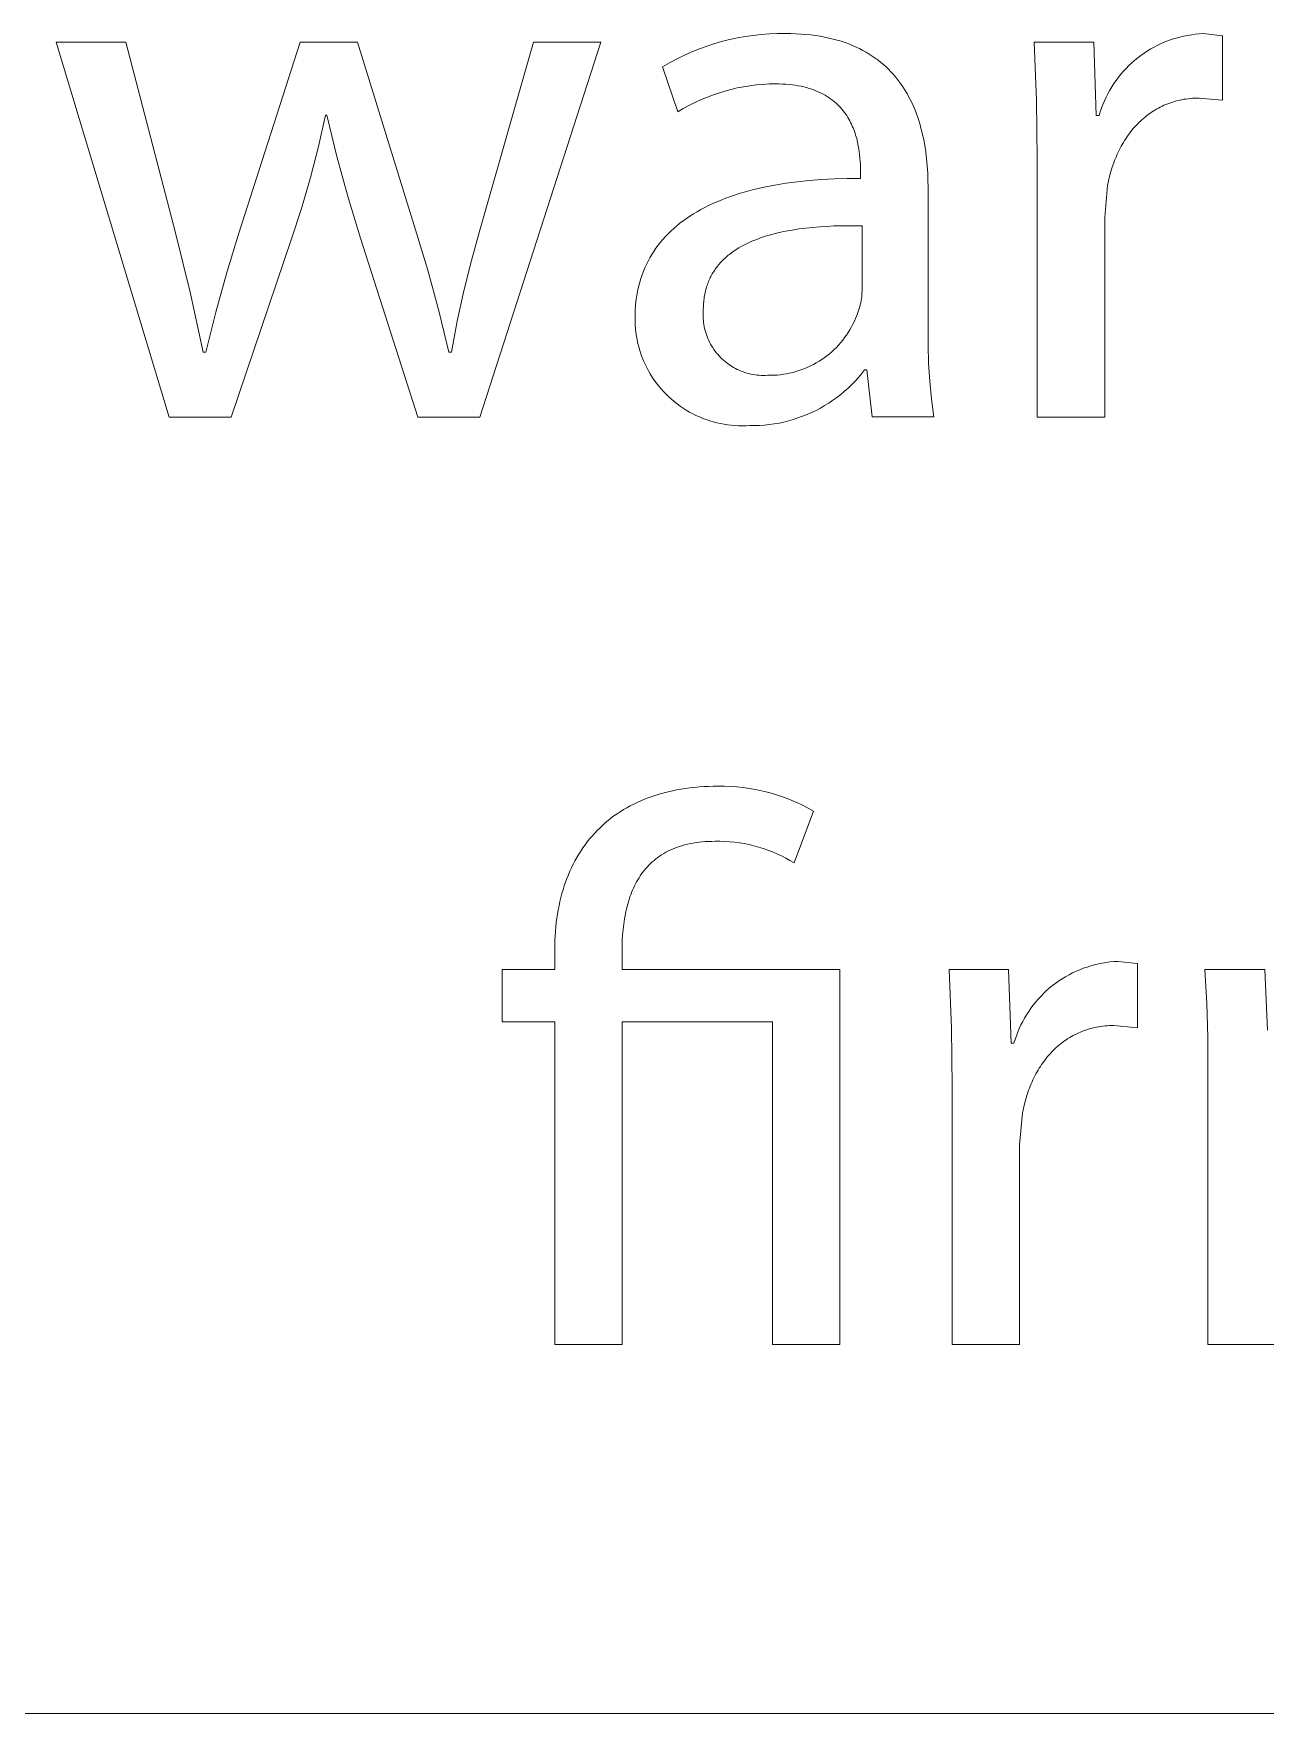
# Model space of a CAD drawing. Header units: millimetres. Extents: x 1434 to 4837, y 1889 to 4267.
# Drawn here: x 3916.7 to 3970.8, y 1889.5 to 1963.4 of the extents above; entities that cross this region are included whole.
import ezdxf

# ---------------------------------------------------------------- set-up
doc = ezdxf.new("R2010")
doc.units = ezdxf.units.MM
doc.header["$MEASUREMENT"] = 0
doc.layers.add('Domyślny', color=7, linetype='Continuous', true_color=0x000000)

msp = doc.modelspace()

# ---------------------------------------------------------------- linework, layer by layer
at = {"layer": 'Domyślny', "color": 18, "lineweight": 15, "true_color": 0x000000}
for p, q in [((3922.621, 1946.505), (3917.646, 1962.993)), ((3917.646, 1962.993), (3920.706, 1962.993)), ((3920.706, 1962.993), (3922.893, 1954.607)), ((3925.68, 1954.585), (3928.377, 1962.993)), ((3928.377, 1962.993), (3930.893, 1962.993)), ((3930.893, 1962.993), (3933.454, 1954.743)), ((3936.276, 1954.721), (3938.632, 1962.993)), ((3941.601, 1962.993), (3936.276, 1946.505)), ((3938.632, 1962.993), (3941.601, 1962.993)), ((3946.231, 1962.806), (3946.569, 1962.916)), ((3946.569, 1962.916), (3946.91, 1963.015)), ((3946.91, 1963.015), (3947.255, 1963.101)), ((3947.255, 1963.101), (3947.602, 1963.176)), ((3947.602, 1963.176), (3947.952, 1963.238)), ((3947.952, 1963.238), (3948.303, 1963.289)), ((3948.303, 1963.289), (3948.656, 1963.327)), ((3948.656, 1963.327), (3949.01, 1963.353)), ((3949.01, 1963.353), (3949.365, 1963.366)), ((3949.365, 1963.366), (3949.72, 1963.368)), ((3949.72, 1963.368), (3949.954, 1963.365)), ((3949.954, 1963.365), (3950.181, 1963.358)), ((3950.181, 1963.358), (3950.403, 1963.345)), ((3950.403, 1963.345), (3950.62, 1963.328)), ((3950.62, 1963.328), (3950.831, 1963.306)), ((3950.831, 1963.306), (3951.038, 1963.28)), ((3951.038, 1963.28), (3951.238, 1963.249)), ((3951.238, 1963.249), (3951.434, 1963.213)), ((3951.434, 1963.213), (3951.625, 1963.173)), ((3951.625, 1963.173), (3951.811, 1963.129)), ((3951.811, 1963.129), (3951.991, 1963.081)), ((3951.991, 1963.081), (3952.167, 1963.028)), ((3952.167, 1963.028), (3952.338, 1962.971)), ((3952.338, 1962.971), (3952.504, 1962.911)), ((3952.504, 1962.911), (3952.665, 1962.846)), ((3960.762, 1960.42), (3960.652, 1962.992)), ((3960.652, 1962.992), (3963.281, 1962.992)), ((3963.281, 1962.992), (3963.383, 1959.762)), ((3966.09, 1962.856), (3966.246, 1962.93)), ((3966.246, 1962.93), (3966.405, 1962.999)), ((3966.405, 1962.999), (3966.566, 1963.061)), ((3966.566, 1963.061), (3966.729, 1963.118)), ((3966.729, 1963.118), (3966.894, 1963.17)), ((3966.894, 1963.17), (3967.061, 1963.215)), ((3967.061, 1963.215), (3967.229, 1963.255)), ((3967.229, 1963.255), (3967.399, 1963.289)), ((3967.399, 1963.289), (3967.569, 1963.317)), ((3967.569, 1963.317), (3967.741, 1963.339)), ((3967.741, 1963.339), (3967.913, 1963.355)), ((3967.913, 1963.355), (3968.086, 1963.365)), ((3968.086, 1963.365), (3968.935, 1963.263)), ((3968.935, 1963.263), (3968.935, 1960.442)), ((3944.612, 1962.083), (3944.925, 1962.25)), ((3944.925, 1962.25), (3945.244, 1962.406)), ((3945.244, 1962.406), (3945.569, 1962.551)), ((3945.569, 1962.551), (3945.898, 1962.684)), ((3945.898, 1962.684), (3946.231, 1962.806)), ((3952.665, 1962.846), (3952.822, 1962.778)), ((3952.822, 1962.778), (3952.974, 1962.706)), ((3952.974, 1962.706), (3953.122, 1962.63)), ((3953.122, 1962.63), (3953.265, 1962.551)), ((3953.265, 1962.551), (3953.403, 1962.468)), ((3953.403, 1962.468), (3953.537, 1962.382)), ((3953.537, 1962.382), (3953.667, 1962.292)), ((3953.667, 1962.292), (3953.793, 1962.199)), ((3953.793, 1962.199), (3953.914, 1962.103)), ((3964.95, 1962.081), (3965.08, 1962.195)), ((3965.08, 1962.195), (3965.214, 1962.304)), ((3965.214, 1962.304), (3965.351, 1962.409)), ((3965.351, 1962.409), (3965.493, 1962.508)), ((3965.493, 1962.508), (3965.637, 1962.603)), ((3965.637, 1962.603), (3965.785, 1962.693)), ((3965.785, 1962.693), (3965.936, 1962.777)), ((3965.936, 1962.777), (3966.09, 1962.856)), ((3944.304, 1961.906), (3944.612, 1962.083)), ((3944.984, 1959.923), (3944.304, 1961.906)), ((3953.914, 1962.103), (3954.031, 1962.004)), ((3954.031, 1962.004), (3954.144, 1961.902)), ((3954.144, 1961.902), (3954.254, 1961.797)), ((3954.254, 1961.797), (3954.359, 1961.69)), ((3954.359, 1961.69), (3954.46, 1961.579)), ((3954.46, 1961.579), (3954.557, 1961.466)), ((3954.557, 1961.466), (3954.651, 1961.35)), ((3964.259, 1961.31), (3964.363, 1961.448)), ((3964.363, 1961.448), (3964.471, 1961.583)), ((3964.471, 1961.583), (3964.584, 1961.713)), ((3964.584, 1961.713), (3964.702, 1961.84)), ((3964.702, 1961.84), (3964.824, 1961.963)), ((3964.824, 1961.963), (3964.95, 1962.081)), ((3946.775, 1960.755), (3946.508, 1960.663)), ((3947.046, 1960.838), (3946.775, 1960.755)), ((3947.319, 1960.912), (3947.046, 1960.838)), ((3947.594, 1960.976), (3947.319, 1960.912)), ((3947.872, 1961.03), (3947.594, 1960.976)), ((3948.151, 1961.075), (3947.872, 1961.03)), ((3948.432, 1961.11), (3948.151, 1961.075)), ((3948.713, 1961.136), (3948.432, 1961.11)), ((3948.996, 1961.152), (3948.713, 1961.136)), ((3949.279, 1961.158), (3948.996, 1961.152)), ((3949.434, 1961.156), (3949.279, 1961.158)), ((3949.585, 1961.151), (3949.434, 1961.156)), ((3949.732, 1961.142), (3949.585, 1961.151)), ((3949.875, 1961.13), (3949.732, 1961.142)), ((3950.014, 1961.115), (3949.875, 1961.13)), ((3950.148, 1961.096), (3950.014, 1961.115)), ((3950.279, 1961.074), (3950.148, 1961.096)), ((3950.405, 1961.05), (3950.279, 1961.074)), ((3950.528, 1961.022), (3950.405, 1961.05)), ((3950.647, 1960.992), (3950.528, 1961.022)), ((3950.762, 1960.958), (3950.647, 1960.992)), ((3950.873, 1960.922), (3950.762, 1960.958)), ((3950.981, 1960.884), (3950.873, 1960.922)), ((3951.085, 1960.842), (3950.981, 1960.884)), ((3951.186, 1960.799), (3951.085, 1960.842)), ((3951.283, 1960.753), (3951.186, 1960.799)), ((3951.376, 1960.704), (3951.283, 1960.753)), ((3951.466, 1960.654), (3951.376, 1960.704)), ((3954.651, 1961.35), (3954.74, 1961.232)), ((3954.74, 1961.232), (3954.826, 1961.111)), ((3954.826, 1961.111), (3954.909, 1960.988)), ((3954.909, 1960.988), (3954.988, 1960.863)), ((3954.988, 1960.863), (3955.063, 1960.735)), ((3955.063, 1960.735), (3955.135, 1960.606)), ((3963.816, 1960.568), (3963.894, 1960.723)), ((3963.894, 1960.723), (3963.978, 1960.874)), ((3963.978, 1960.874), (3964.066, 1961.022)), ((3964.066, 1961.022), (3964.16, 1961.168)), ((3964.16, 1961.168), (3964.259, 1961.31)), ((3945.227, 1960.068), (3944.984, 1959.923)), ((3945.474, 1960.204), (3945.227, 1960.068)), ((3945.727, 1960.332), (3945.474, 1960.204)), ((3945.983, 1960.452), (3945.727, 1960.332)), ((3946.244, 1960.562), (3945.983, 1960.452)), ((3946.508, 1960.663), (3946.244, 1960.562)), ((3951.553, 1960.601), (3951.466, 1960.654)), ((3951.637, 1960.546), (3951.553, 1960.601)), ((3951.718, 1960.49), (3951.637, 1960.546)), ((3951.795, 1960.431), (3951.718, 1960.49)), ((3951.869, 1960.37), (3951.795, 1960.431)), ((3951.941, 1960.308), (3951.869, 1960.37)), ((3952.009, 1960.245), (3951.941, 1960.308)), ((3952.075, 1960.179), (3952.009, 1960.245)), ((3952.137, 1960.112), (3952.075, 1960.179)), ((3952.197, 1960.044), (3952.137, 1960.112)), ((3952.254, 1959.974), (3952.197, 1960.044)), ((3952.309, 1959.904), (3952.254, 1959.974)), ((3955.135, 1960.606), (3955.204, 1960.474)), ((3955.204, 1960.474), (3955.269, 1960.34)), ((3955.269, 1960.34), (3955.331, 1960.205)), ((3955.331, 1960.205), (3955.389, 1960.068)), ((3955.389, 1960.068), (3955.445, 1959.929)), ((3960.788, 1957.847), (3960.762, 1960.42)), ((3963.558, 1959.927), (3963.614, 1960.091)), ((3963.614, 1960.091), (3963.676, 1960.252)), ((3963.676, 1960.252), (3963.743, 1960.412)), ((3963.743, 1960.412), (3963.816, 1960.568)), ((3965.891, 1959.96), (3965.817, 1959.911)), ((3965.967, 1960.007), (3965.891, 1959.96)), ((3966.044, 1960.052), (3965.967, 1960.007)), ((3966.123, 1960.095), (3966.044, 1960.052)), ((3966.202, 1960.137), (3966.123, 1960.095)), ((3966.283, 1960.176), (3966.202, 1960.137)), ((3966.364, 1960.214), (3966.283, 1960.176)), ((3966.447, 1960.249), (3966.364, 1960.214)), ((3966.531, 1960.283), (3966.447, 1960.249)), ((3966.616, 1960.314), (3966.531, 1960.283)), ((3966.702, 1960.344), (3966.616, 1960.314)), ((3966.789, 1960.371), (3966.702, 1960.344)), ((3966.877, 1960.397), (3966.789, 1960.371)), ((3966.967, 1960.42), (3966.877, 1960.397)), ((3967.057, 1960.441), (3966.967, 1960.42)), ((3967.148, 1960.46), (3967.057, 1960.441)), ((3967.241, 1960.477), (3967.148, 1960.46)), ((3967.334, 1960.491), (3967.241, 1960.477)), ((3967.429, 1960.504), (3967.334, 1960.491)), ((3967.524, 1960.514), (3967.429, 1960.504)), ((3967.62, 1960.522), (3967.524, 1960.514)), ((3967.718, 1960.528), (3967.62, 1960.522)), ((3967.816, 1960.531), (3967.718, 1960.528)), ((3967.916, 1960.533), (3967.816, 1960.531)), ((3968.935, 1960.442), (3967.916, 1960.533)), ((3929.488, 1959.786), (3929.178, 1958.407)), ((3929.556, 1959.786), (3929.488, 1959.786)), ((3929.99, 1957.965), (3929.556, 1959.786)), ((3952.361, 1959.832), (3952.309, 1959.904)), ((3952.41, 1959.759), (3952.361, 1959.832)), ((3952.457, 1959.685), (3952.41, 1959.759)), ((3952.502, 1959.61), (3952.457, 1959.685)), ((3952.544, 1959.534), (3952.502, 1959.61)), ((3952.584, 1959.457), (3952.544, 1959.534)), ((3952.622, 1959.38), (3952.584, 1959.457)), ((3952.657, 1959.302), (3952.622, 1959.38)), ((3952.691, 1959.224), (3952.657, 1959.302)), ((3952.722, 1959.145), (3952.691, 1959.224)), ((3955.445, 1959.929), (3955.497, 1959.789)), ((3955.497, 1959.789), (3955.547, 1959.647)), ((3955.547, 1959.647), (3955.593, 1959.503)), ((3955.593, 1959.503), (3955.637, 1959.359)), ((3955.637, 1959.359), (3955.677, 1959.212)), ((3955.677, 1959.212), (3955.715, 1959.065)), ((3963.383, 1959.762), (3963.508, 1959.762)), ((3963.508, 1959.762), (3963.558, 1959.927)), ((3965.073, 1959.257), (3965.013, 1959.188)), ((3965.135, 1959.325), (3965.073, 1959.257)), ((3965.197, 1959.391), (3965.135, 1959.325)), ((3965.261, 1959.456), (3965.197, 1959.391)), ((3965.326, 1959.519), (3965.261, 1959.456)), ((3965.393, 1959.58), (3965.326, 1959.519)), ((3965.46, 1959.64), (3965.393, 1959.58)), ((3965.529, 1959.698), (3965.46, 1959.64)), ((3965.599, 1959.754), (3965.529, 1959.698)), ((3965.671, 1959.808), (3965.599, 1959.754)), ((3965.743, 1959.86), (3965.671, 1959.808)), ((3965.817, 1959.911), (3965.743, 1959.86)), ((3952.752, 1959.066), (3952.722, 1959.145)), ((3952.779, 1958.987), (3952.752, 1959.066)), ((3952.805, 1958.907), (3952.779, 1958.987)), ((3952.829, 1958.828), (3952.805, 1958.907)), ((3952.851, 1958.748), (3952.829, 1958.828)), ((3952.871, 1958.668), (3952.851, 1958.748)), ((3952.89, 1958.589), (3952.871, 1958.668)), ((3952.907, 1958.51), (3952.89, 1958.589)), ((3952.937, 1958.352), (3952.907, 1958.51)), ((3955.715, 1959.065), (3955.75, 1958.917)), ((3955.75, 1958.917), (3955.783, 1958.768)), ((3955.783, 1958.768), (3955.812, 1958.617)), ((3955.812, 1958.617), (3955.84, 1958.466)), ((3955.84, 1958.466), (3955.887, 1958.161)), ((3964.531, 1958.495), (3964.484, 1958.411)), ((3964.579, 1958.578), (3964.531, 1958.495)), ((3964.629, 1958.659), (3964.579, 1958.578)), ((3964.68, 1958.739), (3964.629, 1958.659)), ((3964.732, 1958.818), (3964.68, 1958.739)), ((3964.785, 1958.895), (3964.732, 1958.818)), ((3964.84, 1958.97), (3964.785, 1958.895)), ((3964.897, 1959.044), (3964.84, 1958.97)), ((3964.954, 1959.117), (3964.897, 1959.044)), ((3965.013, 1959.188), (3964.954, 1959.117)), ((3929.178, 1958.407), (3928.827, 1957.038)), ((3930.481, 1956.159), (3929.99, 1957.965)), ((3952.961, 1958.197), (3952.937, 1958.352)), ((3952.981, 1958.044), (3952.961, 1958.197)), ((3952.995, 1957.894), (3952.981, 1958.044)), ((3953.006, 1957.748), (3952.995, 1957.894)), ((3953.013, 1957.606), (3953.006, 1957.748)), ((3955.887, 1958.161), (3955.924, 1957.854)), ((3955.924, 1957.854), (3955.952, 1957.545)), ((3960.788, 1946.504), (3960.788, 1957.847)), ((3964.194, 1957.784), (3964.158, 1957.689)), ((3964.231, 1957.877), (3964.194, 1957.784)), ((3964.27, 1957.969), (3964.231, 1957.877)), ((3964.31, 1958.06), (3964.27, 1957.969)), ((3964.351, 1958.15), (3964.31, 1958.06)), ((3964.394, 1958.238), (3964.351, 1958.15)), ((3964.438, 1958.325), (3964.394, 1958.238)), ((3964.484, 1958.411), (3964.438, 1958.325)), ((3928.827, 1957.038), (3928.436, 1955.681)), ((3951.857, 1956.98), (3952.429, 1956.996)), ((3952.429, 1956.996), (3953.018, 1956.999)), ((3953.017, 1957.47), (3953.013, 1957.606)), ((3953.018, 1957.339), (3953.017, 1957.47)), ((3953.018, 1956.999), (3953.018, 1957.339)), ((3955.952, 1957.545), (3955.972, 1957.235)), ((3955.972, 1957.235), (3955.983, 1956.925)), ((3963.974, 1957.097), (3963.925, 1956.89)), ((3964.03, 1957.299), (3963.974, 1957.097)), ((3964.091, 1957.496), (3964.03, 1957.299)), ((3964.158, 1957.689), (3964.091, 1957.496)), ((3947.279, 1956.195), (3947.48, 1956.265)), ((3947.48, 1956.265), (3947.686, 1956.331)), ((3947.686, 1956.331), (3947.896, 1956.394)), ((3947.896, 1956.394), (3948.111, 1956.454)), ((3948.111, 1956.454), (3948.33, 1956.511)), ((3948.33, 1956.511), (3948.782, 1956.615)), ((3948.782, 1956.615), (3949.251, 1956.707)), ((3949.251, 1956.707), (3949.738, 1956.787)), ((3949.738, 1956.787), (3950.242, 1956.854)), ((3950.242, 1956.854), (3950.764, 1956.909)), ((3950.764, 1956.909), (3951.302, 1956.951)), ((3951.302, 1956.951), (3951.857, 1956.98)), ((3955.983, 1956.925), (3955.987, 1956.614)), ((3955.987, 1956.614), (3955.987, 1950.45)), ((3963.882, 1956.68), (3963.757, 1955.286)), ((3963.925, 1956.89), (3963.882, 1956.68)), ((3928.436, 1955.681), (3928.003, 1954.335)), ((3931.029, 1954.369), (3930.481, 1956.159)), ((3945.672, 1955.438), (3945.832, 1955.534)), ((3945.832, 1955.534), (3945.997, 1955.627)), ((3945.997, 1955.627), (3946.166, 1955.718)), ((3946.166, 1955.718), (3946.34, 1955.805)), ((3946.34, 1955.805), (3946.519, 1955.889)), ((3946.519, 1955.889), (3946.702, 1955.97)), ((3946.702, 1955.97), (3946.89, 1956.048)), ((3946.89, 1956.048), (3947.082, 1956.123)), ((3947.082, 1956.123), (3947.279, 1956.195)), ((3944.683, 1954.685), (3944.81, 1954.801)), ((3944.81, 1954.801), (3944.942, 1954.915)), ((3944.942, 1954.915), (3945.079, 1955.025)), ((3945.079, 1955.025), (3945.22, 1955.133)), ((3945.22, 1955.133), (3945.366, 1955.238)), ((3945.366, 1955.238), (3945.517, 1955.339)), ((3945.517, 1955.339), (3945.672, 1955.438)), ((3950.313, 1954.775), (3950.016, 1954.729)), ((3950.614, 1954.813), (3950.313, 1954.775)), ((3950.918, 1954.846), (3950.614, 1954.813)), ((3951.226, 1954.871), (3950.918, 1954.846)), ((3951.535, 1954.891), (3951.226, 1954.871)), ((3951.846, 1954.906), (3951.535, 1954.891)), ((3952.468, 1954.919), (3951.846, 1954.906)), ((3953.086, 1954.914), (3952.468, 1954.919)), ((3953.086, 1952.059), (3953.086, 1954.914)), ((3963.757, 1955.286), (3963.757, 1946.504)), ((3922.893, 1954.607), (3923.546, 1951.994)), ((3925.152, 1952.856), (3925.68, 1954.585)), ((3928.003, 1954.335), (3925.341, 1946.505)), ((3933.556, 1946.505), (3931.029, 1954.369)), ((3933.454, 1954.743), (3933.99, 1952.963)), ((3935.905, 1953.395), (3936.276, 1954.721)), ((3944.022, 1953.927), (3944.12, 1954.06)), ((3944.12, 1954.06), (3944.223, 1954.191)), ((3944.223, 1954.191), (3944.331, 1954.318)), ((3944.331, 1954.318), (3944.443, 1954.443)), ((3944.443, 1954.443), (3944.561, 1954.565)), ((3944.561, 1954.565), (3944.683, 1954.685)), ((3947.887, 1954.065), (3947.774, 1954.004)), ((3948.003, 1954.124), (3947.887, 1954.065)), ((3948.122, 1954.18), (3948.003, 1954.124)), ((3948.244, 1954.234), (3948.122, 1954.18)), ((3948.368, 1954.285), (3948.244, 1954.234)), ((3948.494, 1954.334), (3948.368, 1954.285)), ((3948.623, 1954.381), (3948.494, 1954.334)), ((3948.754, 1954.425), (3948.623, 1954.381)), ((3948.887, 1954.468), (3948.754, 1954.425)), ((3949.022, 1954.507), (3948.887, 1954.468)), ((3949.159, 1954.545), (3949.022, 1954.507)), ((3949.438, 1954.614), (3949.159, 1954.545)), ((3949.724, 1954.675), (3949.438, 1954.614)), ((3950.016, 1954.729), (3949.724, 1954.675)), ((3935.574, 1952.059), (3935.905, 1953.395)), ((3943.604, 1953.218), (3943.678, 1953.365)), ((3943.678, 1953.365), (3943.756, 1953.51)), ((3943.756, 1953.51), (3943.84, 1953.651)), ((3943.84, 1953.651), (3943.928, 1953.79)), ((3943.928, 1953.79), (3944.022, 1953.927)), ((3946.893, 1953.328), (3946.852, 1953.283)), ((3946.935, 1953.371), (3946.893, 1953.328)), ((3946.977, 1953.414), (3946.935, 1953.371)), ((3947.021, 1953.457), (3946.977, 1953.414)), ((3947.065, 1953.498), (3947.021, 1953.457)), ((3947.11, 1953.539), (3947.065, 1953.498)), ((3947.156, 1953.579), (3947.11, 1953.539)), ((3947.203, 1953.618), (3947.156, 1953.579)), ((3947.251, 1953.656), (3947.203, 1953.618)), ((3947.349, 1953.731), (3947.251, 1953.656)), ((3947.451, 1953.804), (3947.349, 1953.731)), ((3947.555, 1953.873), (3947.451, 1953.804)), ((3947.663, 1953.94), (3947.555, 1953.873)), ((3947.774, 1954.004), (3947.663, 1953.94)), ((3924.669, 1951.114), (3925.152, 1952.856)), ((3933.99, 1952.963), (3934.478, 1951.168)), ((3943.311, 1952.44), (3943.36, 1952.601)), ((3943.36, 1952.601), (3943.413, 1952.759)), ((3943.413, 1952.759), (3943.472, 1952.915)), ((3943.472, 1952.915), (3943.536, 1953.067)), ((3943.536, 1953.067), (3943.604, 1953.218)), ((3946.387, 1952.579), (3946.361, 1952.523)), ((3946.413, 1952.635), (3946.387, 1952.579)), ((3946.441, 1952.689), (3946.413, 1952.635)), ((3946.469, 1952.743), (3946.441, 1952.689)), ((3946.499, 1952.796), (3946.469, 1952.743)), ((3946.53, 1952.849), (3946.499, 1952.796)), ((3946.561, 1952.9), (3946.53, 1952.849)), ((3946.594, 1952.951), (3946.561, 1952.9)), ((3946.628, 1953.001), (3946.594, 1952.951)), ((3946.663, 1953.05), (3946.628, 1953.001)), ((3946.699, 1953.098), (3946.663, 1953.05)), ((3946.736, 1953.146), (3946.699, 1953.098)), ((3946.774, 1953.192), (3946.736, 1953.146)), ((3946.812, 1953.238), (3946.774, 1953.192)), ((3946.852, 1953.283), (3946.812, 1953.238)), ((3923.546, 1951.994), (3924.117, 1949.361)), ((3935.282, 1950.714), (3935.574, 1952.059)), ((3943.167, 1951.768), (3943.196, 1951.94)), ((3943.196, 1951.94), (3943.229, 1952.109)), ((3943.229, 1952.109), (3943.268, 1952.276)), ((3943.268, 1952.276), (3943.311, 1952.44)), ((3946.159, 1951.845), (3946.148, 1951.778)), ((3946.172, 1951.911), (3946.159, 1951.845)), ((3946.185, 1951.976), (3946.172, 1951.911)), ((3946.2, 1952.04), (3946.185, 1951.976)), ((3946.216, 1952.104), (3946.2, 1952.04)), ((3946.233, 1952.166), (3946.216, 1952.104)), ((3946.252, 1952.228), (3946.233, 1952.166)), ((3946.271, 1952.288), (3946.252, 1952.228)), ((3946.292, 1952.348), (3946.271, 1952.288)), ((3946.314, 1952.407), (3946.292, 1952.348)), ((3946.337, 1952.465), (3946.314, 1952.407)), ((3946.361, 1952.523), (3946.337, 1952.465)), ((3953.07, 1951.794), (3953.078, 1951.882)), ((3953.078, 1951.882), (3953.083, 1951.97)), ((3953.083, 1951.97), (3953.086, 1952.059)), ((3924.23, 1949.361), (3924.669, 1951.114)), ((3934.478, 1951.168), (3934.916, 1949.361)), ((3943.105, 1951.054), (3943.113, 1951.237)), ((3943.113, 1951.237), (3943.126, 1951.416)), ((3943.126, 1951.416), (3943.144, 1951.594)), ((3943.144, 1951.594), (3943.167, 1951.768)), ((3946.1, 1951.118), (3946.097, 1951.027)), ((3946.106, 1951.209), (3946.1, 1951.118)), ((3946.108, 1951.357), (3946.106, 1951.283)), ((3946.106, 1951.283), (3946.106, 1951.209)), ((3946.112, 1951.429), (3946.108, 1951.357)), ((3946.116, 1951.501), (3946.112, 1951.429)), ((3946.122, 1951.572), (3946.116, 1951.501)), ((3946.13, 1951.641), (3946.122, 1951.572)), ((3946.138, 1951.71), (3946.13, 1951.641)), ((3946.148, 1951.778), (3946.138, 1951.71)), ((3952.857, 1950.975), (3952.905, 1951.107)), ((3952.905, 1951.107), (3952.935, 1951.19)), ((3952.935, 1951.19), (3952.962, 1951.274)), ((3952.962, 1951.274), (3952.987, 1951.359)), ((3952.987, 1951.359), (3953.009, 1951.445)), ((3953.009, 1951.445), (3953.028, 1951.531)), ((3953.028, 1951.531), (3953.045, 1951.618)), ((3953.045, 1951.618), (3953.059, 1951.706)), ((3953.059, 1951.706), (3953.07, 1951.794)), ((3935.029, 1949.361), (3935.282, 1950.714)), ((3943.103, 1950.869), (3943.105, 1951.054)), ((3943.104, 1950.707), (3943.103, 1950.869)), ((3943.111, 1950.545), (3943.104, 1950.707)), ((3943.123, 1950.384), (3943.111, 1950.545)), ((3943.141, 1950.223), (3943.123, 1950.384)), ((3946.097, 1951.027), (3946.097, 1950.935)), ((3946.097, 1950.935), (3946.101, 1950.844)), ((3946.101, 1950.844), (3946.108, 1950.753)), ((3946.108, 1950.753), (3946.117, 1950.662)), ((3946.117, 1950.662), (3946.13, 1950.572)), ((3946.13, 1950.572), (3946.146, 1950.482)), ((3946.146, 1950.482), (3946.165, 1950.393)), ((3946.165, 1950.393), (3946.188, 1950.304)), ((3952.479, 1950.226), (3952.553, 1950.345)), ((3952.553, 1950.345), (3952.622, 1950.467)), ((3952.622, 1950.467), (3952.687, 1950.591)), ((3952.687, 1950.591), (3952.748, 1950.717)), ((3952.748, 1950.717), (3952.805, 1950.845)), ((3952.805, 1950.845), (3952.857, 1950.975)), ((3955.987, 1950.45), (3955.988, 1949.658)), ((3943.164, 1950.062), (3943.141, 1950.223)), ((3943.193, 1949.903), (3943.164, 1950.062)), ((3943.227, 1949.745), (3943.193, 1949.903)), ((3943.267, 1949.588), (3943.227, 1949.745)), ((3946.188, 1950.304), (3946.213, 1950.217)), ((3946.213, 1950.217), (3946.241, 1950.13)), ((3946.241, 1950.13), (3946.272, 1950.044)), ((3946.272, 1950.044), (3946.306, 1949.959)), ((3946.306, 1949.959), (3946.343, 1949.876)), ((3946.343, 1949.876), (3946.383, 1949.794)), ((3946.383, 1949.794), (3946.425, 1949.713)), ((3946.425, 1949.713), (3946.471, 1949.634)), ((3946.471, 1949.634), (3946.519, 1949.556)), ((3951.957, 1949.569), (3952.053, 1949.671)), ((3952.053, 1949.671), (3952.146, 1949.776)), ((3952.146, 1949.776), (3952.235, 1949.884)), ((3952.235, 1949.884), (3952.32, 1949.995)), ((3952.32, 1949.995), (3952.402, 1950.109)), ((3952.402, 1950.109), (3952.479, 1950.226)), ((3955.988, 1949.658), (3956.015, 1948.868)), ((3924.117, 1949.361), (3924.23, 1949.361)), ((3934.916, 1949.361), (3935.029, 1949.361)), ((3943.312, 1949.432), (3943.267, 1949.588)), ((3943.363, 1949.278), (3943.312, 1949.432)), ((3943.418, 1949.126), (3943.363, 1949.278)), ((3943.479, 1948.976), (3943.418, 1949.126)), ((3943.545, 1948.828), (3943.479, 1948.976)), ((3946.519, 1949.556), (3946.569, 1949.48)), ((3946.569, 1949.48), (3946.623, 1949.406)), ((3946.623, 1949.406), (3946.678, 1949.334)), ((3946.678, 1949.334), (3946.737, 1949.264)), ((3946.737, 1949.264), (3946.797, 1949.196)), ((3946.797, 1949.196), (3946.86, 1949.129)), ((3946.86, 1949.129), (3946.925, 1949.065)), ((3946.925, 1949.065), (3946.992, 1949.004)), ((3946.992, 1949.004), (3947.062, 1948.944)), ((3947.062, 1948.944), (3947.133, 1948.888)), ((3947.133, 1948.888), (3947.206, 1948.833)), ((3950.951, 1948.817), (3951.073, 1948.885)), ((3951.073, 1948.885), (3951.194, 1948.957)), ((3951.194, 1948.957), (3951.311, 1949.033)), ((3951.311, 1949.033), (3951.426, 1949.113)), ((3951.426, 1949.113), (3951.539, 1949.197)), ((3951.539, 1949.197), (3951.648, 1949.285)), ((3951.648, 1949.285), (3951.754, 1949.376)), ((3951.754, 1949.376), (3951.857, 1949.471)), ((3951.857, 1949.471), (3951.957, 1949.569)), ((3956.015, 1948.868), (3956.067, 1948.078)), ((3943.616, 1948.683), (3943.545, 1948.828)), ((3943.693, 1948.54), (3943.616, 1948.683)), ((3943.774, 1948.399), (3943.693, 1948.54)), ((3943.859, 1948.262), (3943.774, 1948.399)), ((3943.95, 1948.128), (3943.859, 1948.262)), ((3944.045, 1947.997), (3943.95, 1948.128)), ((3947.206, 1948.833), (3947.281, 1948.781)), ((3947.281, 1948.781), (3947.358, 1948.732)), ((3947.358, 1948.732), (3947.437, 1948.685)), ((3947.437, 1948.685), (3947.517, 1948.642)), ((3947.517, 1948.642), (3947.598, 1948.601)), ((3947.598, 1948.601), (3947.681, 1948.562)), ((3947.681, 1948.562), (3947.765, 1948.527)), ((3947.765, 1948.527), (3947.851, 1948.494)), ((3947.851, 1948.494), (3947.937, 1948.465)), ((3947.937, 1948.465), (3948.024, 1948.438)), ((3948.024, 1948.438), (3948.112, 1948.415)), ((3948.112, 1948.415), (3948.201, 1948.394)), ((3948.201, 1948.394), (3948.291, 1948.377)), ((3948.291, 1948.377), (3948.381, 1948.363)), ((3948.381, 1948.363), (3948.472, 1948.351)), ((3948.472, 1948.351), (3948.562, 1948.343)), ((3948.562, 1948.343), (3948.654, 1948.338)), ((3948.654, 1948.338), (3948.745, 1948.336)), ((3948.745, 1948.336), (3948.836, 1948.338)), ((3948.836, 1948.338), (3948.927, 1948.342)), ((3948.927, 1948.342), (3949.067, 1948.341)), ((3949.067, 1948.341), (3949.207, 1948.344)), ((3949.207, 1948.344), (3949.347, 1948.353)), ((3949.347, 1948.353), (3949.487, 1948.366)), ((3949.487, 1948.366), (3949.626, 1948.384)), ((3949.626, 1948.384), (3949.764, 1948.406)), ((3949.764, 1948.406), (3949.901, 1948.434)), ((3949.901, 1948.434), (3950.038, 1948.466)), ((3950.038, 1948.466), (3950.173, 1948.502)), ((3950.173, 1948.502), (3950.307, 1948.544)), ((3950.307, 1948.544), (3950.439, 1948.59)), ((3950.439, 1948.59), (3950.57, 1948.64)), ((3950.57, 1948.64), (3950.699, 1948.695)), ((3950.699, 1948.695), (3950.826, 1948.754)), ((3950.826, 1948.754), (3950.951, 1948.817)), ((3952.927, 1948.245), (3952.782, 1948.085)), ((3953.066, 1948.41), (3952.927, 1948.245)), ((3953.199, 1948.58), (3953.066, 1948.41)), ((3953.29, 1948.58), (3953.199, 1948.58)), ((3953.528, 1946.506), (3953.29, 1948.58)), ((3944.144, 1947.869), (3944.045, 1947.997)), ((3944.248, 1947.744), (3944.144, 1947.869)), ((3944.356, 1947.624), (3944.248, 1947.744)), ((3944.469, 1947.507), (3944.356, 1947.624)), ((3944.585, 1947.394), (3944.469, 1947.507)), ((3944.705, 1947.285), (3944.585, 1947.394)), ((3952.149, 1947.499), (3951.978, 1947.367)), ((3952.315, 1947.637), (3952.149, 1947.499)), ((3952.475, 1947.781), (3952.315, 1947.637)), ((3952.631, 1947.931), (3952.475, 1947.781)), ((3952.782, 1948.085), (3952.631, 1947.931)), ((3956.067, 1948.078), (3956.144, 1947.291)), ((3944.828, 1947.181), (3944.705, 1947.285)), ((3944.955, 1947.08), (3944.828, 1947.181)), ((3945.086, 1946.984), (3944.955, 1947.08)), ((3945.22, 1946.893), (3945.086, 1946.984)), ((3945.357, 1946.806), (3945.22, 1946.893)), ((3945.496, 1946.724), (3945.357, 1946.806)), ((3945.639, 1946.647), (3945.496, 1946.724)), ((3945.784, 1946.575), (3945.639, 1946.647)), ((3950.868, 1946.704), (3950.671, 1946.617)), ((3951.063, 1946.798), (3950.868, 1946.704)), ((3951.253, 1946.899), (3951.063, 1946.798)), ((3951.441, 1947.006), (3951.253, 1946.899)), ((3951.624, 1947.12), (3951.441, 1947.006)), ((3951.803, 1947.24), (3951.624, 1947.12)), ((3951.978, 1947.367), (3951.803, 1947.24)), ((3956.144, 1947.291), (3956.247, 1946.506)), ((3925.341, 1946.505), (3922.621, 1946.505)), ((3936.276, 1946.505), (3933.556, 1946.505)), ((3945.931, 1946.508), (3945.784, 1946.575)), ((3946.081, 1946.446), (3945.931, 1946.508)), ((3946.233, 1946.39), (3946.081, 1946.446)), ((3946.386, 1946.338), (3946.233, 1946.39)), ((3946.541, 1946.292), (3946.386, 1946.338)), ((3946.698, 1946.251), (3946.541, 1946.292)), ((3946.856, 1946.216), (3946.698, 1946.251)), ((3947.016, 1946.186), (3946.856, 1946.216)), ((3947.176, 1946.162), (3947.016, 1946.186)), ((3947.337, 1946.143), (3947.176, 1946.162)), ((3947.498, 1946.13), (3947.337, 1946.143)), ((3947.66, 1946.122), (3947.498, 1946.13)), ((3947.822, 1946.12), (3947.66, 1946.122)), ((3947.984, 1946.123), (3947.822, 1946.12)), ((3948.145, 1946.132), (3947.984, 1946.123)), ((3948.361, 1946.132), (3948.145, 1946.132)), ((3948.577, 1946.139), (3948.361, 1946.132)), ((3948.792, 1946.153), (3948.577, 1946.139)), ((3949.007, 1946.176), (3948.792, 1946.153)), ((3949.221, 1946.205), (3949.007, 1946.176)), ((3949.434, 1946.242), (3949.221, 1946.205)), ((3949.645, 1946.286), (3949.434, 1946.242)), ((3949.854, 1946.338), (3949.645, 1946.286)), ((3950.062, 1946.397), (3949.854, 1946.338)), ((3950.267, 1946.463), (3950.062, 1946.397)), ((3950.47, 1946.536), (3950.267, 1946.463)), ((3950.671, 1946.617), (3950.47, 1946.536)), ((3956.247, 1946.506), (3953.528, 1946.506)), ((3963.757, 1946.504), (3960.788, 1946.504)), ((3943.358, 1929.629), (3943.52, 1929.697)), ((3943.52, 1929.697), (3943.685, 1929.761)), ((3943.685, 1929.761), (3943.854, 1929.822)), ((3943.854, 1929.822), (3944.026, 1929.879)), ((3944.026, 1929.879), (3944.201, 1929.932)), ((3944.201, 1929.932), (3944.379, 1929.981)), ((3944.379, 1929.981), (3944.56, 1930.027)), ((3944.56, 1930.027), (3944.744, 1930.069)), ((3944.744, 1930.069), (3944.932, 1930.107)), ((3944.932, 1930.107), (3945.122, 1930.141)), ((3945.122, 1930.141), (3945.316, 1930.171)), ((3945.316, 1930.171), (3945.513, 1930.197)), ((3945.513, 1930.197), (3945.713, 1930.219)), ((3945.713, 1930.219), (3945.916, 1930.238)), ((3945.916, 1930.238), (3946.122, 1930.252)), ((3946.122, 1930.252), (3946.331, 1930.262)), ((3946.331, 1930.262), (3946.543, 1930.268)), ((3946.543, 1930.268), (3946.758, 1930.27)), ((3946.758, 1930.27), (3947.033, 1930.269)), ((3947.033, 1930.269), (3947.307, 1930.259)), ((3947.307, 1930.259), (3947.58, 1930.24)), ((3947.58, 1930.24), (3947.853, 1930.211)), ((3947.853, 1930.211), (3948.124, 1930.173)), ((3948.124, 1930.173), (3948.395, 1930.126)), ((3948.395, 1930.126), (3948.663, 1930.07)), ((3948.663, 1930.07), (3948.929, 1930.005)), ((3948.929, 1930.005), (3949.193, 1929.931)), ((3949.193, 1929.931), (3949.455, 1929.848)), ((3949.455, 1929.848), (3949.713, 1929.757)), ((3949.713, 1929.757), (3949.968, 1929.656)), ((3949.968, 1929.656), (3950.22, 1929.548)), ((3942.046, 1928.86), (3942.178, 1928.959)), ((3942.178, 1928.959), (3942.314, 1929.055)), ((3942.314, 1929.055), (3942.454, 1929.148)), ((3942.454, 1929.148), (3942.596, 1929.237)), ((3942.596, 1929.237), (3942.742, 1929.322)), ((3942.742, 1929.322), (3942.891, 1929.404)), ((3942.891, 1929.404), (3943.043, 1929.483)), ((3943.043, 1929.483), (3943.199, 1929.558)), ((3943.199, 1929.558), (3943.358, 1929.629)), ((3950.951, 1929.171), (3950.101, 1926.894)), ((3950.22, 1929.548), (3950.468, 1929.43)), ((3950.468, 1929.43), (3950.712, 1929.305)), ((3950.712, 1929.305), (3950.951, 1929.171)), ((3941.211, 1928.073), (3941.32, 1928.195)), ((3941.32, 1928.195), (3941.433, 1928.314)), ((3941.433, 1928.314), (3941.548, 1928.43)), ((3941.548, 1928.43), (3941.668, 1928.542)), ((3941.668, 1928.542), (3941.79, 1928.651)), ((3941.79, 1928.651), (3941.916, 1928.757)), ((3941.916, 1928.757), (3942.046, 1928.86)), ((3940.717, 1927.417), (3940.809, 1927.554)), ((3940.809, 1927.554), (3940.904, 1927.689)), ((3940.904, 1927.689), (3941.003, 1927.82)), ((3941.003, 1927.82), (3941.105, 1927.948)), ((3941.105, 1927.948), (3941.211, 1928.073)), ((3944.649, 1927.459), (3944.551, 1927.411)), ((3944.751, 1927.504), (3944.649, 1927.459)), ((3944.854, 1927.547), (3944.751, 1927.504)), ((3944.961, 1927.587), (3944.854, 1927.547)), ((3945.071, 1927.624), (3944.961, 1927.587)), ((3945.183, 1927.659), (3945.071, 1927.624)), ((3945.299, 1927.69), (3945.183, 1927.659)), ((3945.417, 1927.719), (3945.299, 1927.69)), ((3945.539, 1927.745), (3945.417, 1927.719)), ((3945.663, 1927.768), (3945.539, 1927.745)), ((3945.791, 1927.789), (3945.663, 1927.768)), ((3945.922, 1927.806), (3945.791, 1927.789)), ((3946.055, 1927.82), (3945.922, 1927.806)), ((3946.192, 1927.831), (3946.055, 1927.82)), ((3946.333, 1927.839), (3946.192, 1927.831)), ((3946.476, 1927.844), (3946.333, 1927.839)), ((3946.622, 1927.845), (3946.476, 1927.844)), ((3946.838, 1927.846), (3946.622, 1927.845)), ((3947.053, 1927.84), (3946.838, 1927.846)), ((3947.267, 1927.827), (3947.053, 1927.84)), ((3947.481, 1927.806), (3947.267, 1927.827)), ((3947.695, 1927.778), (3947.481, 1927.806)), ((3947.907, 1927.742), (3947.695, 1927.778)), ((3948.118, 1927.7), (3947.907, 1927.742)), ((3948.327, 1927.65), (3948.118, 1927.7)), ((3948.535, 1927.593), (3948.327, 1927.65)), ((3948.74, 1927.529), (3948.535, 1927.593)), ((3948.943, 1927.459), (3948.74, 1927.529)), ((3949.144, 1927.381), (3948.943, 1927.459)), ((3940.309, 1926.686), (3940.384, 1926.838)), ((3940.384, 1926.838), (3940.462, 1926.987)), ((3940.462, 1926.987), (3940.543, 1927.133)), ((3940.543, 1927.133), (3940.628, 1927.276)), ((3940.628, 1927.276), (3940.717, 1927.417)), ((3943.646, 1926.726), (3943.579, 1926.651)), ((3943.715, 1926.8), (3943.646, 1926.726)), ((3943.787, 1926.871), (3943.715, 1926.8)), ((3943.862, 1926.941), (3943.787, 1926.871)), ((3943.939, 1927.008), (3943.862, 1926.941)), ((3944.018, 1927.072), (3943.939, 1927.008)), ((3944.1, 1927.135), (3944.018, 1927.072)), ((3944.185, 1927.195), (3944.1, 1927.135)), ((3944.273, 1927.253), (3944.185, 1927.195)), ((3944.363, 1927.308), (3944.273, 1927.253)), ((3944.456, 1927.361), (3944.363, 1927.308)), ((3944.551, 1927.411), (3944.456, 1927.361)), ((3949.342, 1927.297), (3949.144, 1927.381)), ((3949.537, 1927.206), (3949.342, 1927.297)), ((3949.728, 1927.108), (3949.537, 1927.206)), ((3949.917, 1927.004), (3949.728, 1927.108)), ((3950.101, 1926.894), (3949.917, 1927.004)), ((3939.99, 1925.883), (3940.047, 1926.049)), ((3940.047, 1926.049), (3940.107, 1926.212)), ((3940.107, 1926.212), (3940.171, 1926.373)), ((3940.171, 1926.373), (3940.238, 1926.531)), ((3940.238, 1926.531), (3940.309, 1926.686)), ((3943.126, 1925.976), (3943.079, 1925.883)), ((3943.174, 1926.067), (3943.126, 1925.976)), ((3943.225, 1926.156), (3943.174, 1926.067)), ((3943.278, 1926.243), (3943.225, 1926.156)), ((3943.334, 1926.328), (3943.278, 1926.243)), ((3943.391, 1926.412), (3943.334, 1926.328)), ((3943.451, 1926.494), (3943.391, 1926.412)), ((3943.514, 1926.573), (3943.451, 1926.494)), ((3943.579, 1926.651), (3943.514, 1926.573)), ((3939.799, 1925.193), (3939.841, 1925.369)), ((3939.841, 1925.369), (3939.887, 1925.543)), ((3939.887, 1925.543), (3939.937, 1925.714)), ((3939.937, 1925.714), (3939.99, 1925.883)), ((3942.844, 1925.294), (3942.811, 1925.19)), ((3942.878, 1925.396), (3942.844, 1925.294)), ((3942.914, 1925.497), (3942.878, 1925.396)), ((3942.952, 1925.596), (3942.914, 1925.497)), ((3942.992, 1925.693), (3942.952, 1925.596)), ((3943.035, 1925.789), (3942.992, 1925.693)), ((3943.079, 1925.883), (3943.035, 1925.789)), ((3939.665, 1924.461), (3939.693, 1924.647)), ((3939.693, 1924.647), (3939.725, 1924.832)), ((3939.725, 1924.832), (3939.76, 1925.013)), ((3939.76, 1925.013), (3939.799, 1925.193)), ((3942.679, 1924.653), (3942.638, 1924.43)), ((3942.702, 1924.763), (3942.679, 1924.653)), ((3942.726, 1924.872), (3942.702, 1924.763)), ((3942.753, 1924.979), (3942.726, 1924.872)), ((3942.781, 1925.086), (3942.753, 1924.979)), ((3942.811, 1925.19), (3942.781, 1925.086)), ((3939.591, 1923.689), (3939.604, 1923.886)), ((3939.604, 1923.886), (3939.621, 1924.08)), ((3939.621, 1924.08), (3939.641, 1924.271)), ((3939.641, 1924.271), (3939.665, 1924.461)), ((3942.578, 1923.969), (3942.557, 1923.734)), ((3942.605, 1924.202), (3942.578, 1923.969)), ((3942.638, 1924.43), (3942.605, 1924.202)), ((3939.574, 1923.086), (3939.576, 1923.289)), ((3939.574, 1922.202), (3939.574, 1923.086)), ((3939.576, 1923.289), (3939.582, 1923.491)), ((3939.582, 1923.491), (3939.591, 1923.689)), ((3942.534, 1923.252), (3942.532, 1923.007)), ((3942.532, 1923.007), (3942.532, 1922.202)), ((3942.543, 1923.494), (3942.534, 1923.252)), ((3942.557, 1923.734), (3942.543, 1923.494)), ((3962.816, 1922.26), (3962.979, 1922.317)), ((3962.979, 1922.317), (3963.144, 1922.369)), ((3963.144, 1922.369), (3963.311, 1922.414)), ((3963.311, 1922.414), (3963.479, 1922.454)), ((3963.479, 1922.454), (3963.648, 1922.488)), ((3963.648, 1922.488), (3963.818, 1922.516)), ((3963.818, 1922.516), (3963.989, 1922.539)), ((3963.989, 1922.539), (3964.161, 1922.555)), ((3964.161, 1922.555), (3964.334, 1922.565)), ((3964.334, 1922.565), (3965.195, 1922.474)), ((3965.195, 1922.474), (3965.195, 1919.641)), ((3937.262, 1919.913), (3937.262, 1922.202)), ((3937.262, 1922.202), (3939.574, 1922.202)), ((3942.532, 1922.202), (3952.107, 1922.202)), ((3952.107, 1922.202), (3952.107, 1905.715)), ((3957.018, 1919.625), (3956.912, 1922.202)), ((3956.912, 1922.202), (3959.529, 1922.202)), ((3959.529, 1922.202), (3959.642, 1918.961)), ((3961.467, 1921.503), (3961.604, 1921.607)), ((3961.604, 1921.607), (3961.745, 1921.707)), ((3961.745, 1921.707), (3961.889, 1921.802)), ((3961.889, 1921.802), (3962.037, 1921.892)), ((3962.037, 1921.892), (3962.187, 1921.976)), ((3962.187, 1921.976), (3962.341, 1922.055)), ((3962.341, 1922.055), (3962.497, 1922.129)), ((3962.497, 1922.129), (3962.656, 1922.197)), ((3962.656, 1922.197), (3962.816, 1922.26)), ((3968.241, 1920.717), (3968.155, 1922.208)), ((3968.155, 1922.208), (3970.795, 1922.208)), ((3970.795, 1922.208), (3970.92, 1919.534)), ((3960.726, 1920.781), (3960.839, 1920.912)), ((3960.839, 1920.912), (3960.956, 1921.039)), ((3960.956, 1921.039), (3961.078, 1921.161)), ((3961.078, 1921.161), (3961.203, 1921.28)), ((3961.203, 1921.28), (3961.333, 1921.394)), ((3961.333, 1921.394), (3961.467, 1921.503)), ((3960.151, 1919.922), (3960.234, 1920.073)), ((3960.234, 1920.073), (3960.323, 1920.221)), ((3960.323, 1920.221), (3960.416, 1920.366)), ((3960.416, 1920.366), (3960.515, 1920.508)), ((3960.515, 1920.508), (3960.618, 1920.646)), ((3960.618, 1920.646), (3960.726, 1920.781)), ((3968.286, 1919.225), (3968.241, 1920.717)), ((3939.574, 1919.913), (3937.262, 1919.913)), ((3939.574, 1905.715), (3939.574, 1919.913)), ((3949.149, 1919.913), (3942.532, 1919.913)), ((3942.532, 1919.913), (3942.532, 1905.715)), ((3949.149, 1905.715), (3949.149, 1919.913)), ((3957.047, 1917.046), (3957.018, 1919.625)), ((3959.873, 1919.29), (3959.934, 1919.451)), ((3959.934, 1919.451), (3960.001, 1919.611)), ((3960.001, 1919.611), (3960.073, 1919.767)), ((3960.073, 1919.767), (3960.151, 1919.922)), ((3962.453, 1919.345), (3962.374, 1919.304)), ((3962.534, 1919.385), (3962.453, 1919.345)), ((3962.616, 1919.423), (3962.534, 1919.385)), ((3962.699, 1919.458), (3962.616, 1919.423)), ((3962.782, 1919.492), (3962.699, 1919.458)), ((3962.867, 1919.524), (3962.782, 1919.492)), ((3962.954, 1919.553), (3962.867, 1919.524)), ((3963.041, 1919.581), (3962.954, 1919.553)), ((3963.129, 1919.606), (3963.041, 1919.581)), ((3963.218, 1919.63), (3963.129, 1919.606)), ((3963.308, 1919.651), (3963.218, 1919.63)), ((3963.399, 1919.67), (3963.308, 1919.651)), ((3963.491, 1919.687), (3963.399, 1919.67)), ((3963.585, 1919.702), (3963.491, 1919.687)), ((3963.679, 1919.714), (3963.585, 1919.702)), ((3963.774, 1919.725), (3963.679, 1919.714)), ((3963.87, 1919.733), (3963.774, 1919.725)), ((3963.967, 1919.739), (3963.87, 1919.733)), ((3964.065, 1919.742), (3963.967, 1919.739)), ((3964.164, 1919.743), (3964.065, 1919.742)), ((3965.195, 1919.641), (3964.164, 1919.743)), ((3959.642, 1918.961), (3959.767, 1918.961)), ((3959.767, 1918.961), (3959.817, 1919.127)), ((3959.817, 1919.127), (3959.873, 1919.29)), ((3961.447, 1918.598), (3961.384, 1918.532)), ((3961.511, 1918.663), (3961.447, 1918.598)), ((3961.576, 1918.726), (3961.511, 1918.663)), ((3961.643, 1918.787), (3961.576, 1918.726)), ((3961.71, 1918.847), (3961.643, 1918.787)), ((3961.779, 1918.905), (3961.71, 1918.847)), ((3961.85, 1918.961), (3961.779, 1918.905)), ((3961.921, 1919.015), (3961.85, 1918.961)), ((3961.994, 1919.068), (3961.921, 1919.015)), ((3962.067, 1919.119), (3961.994, 1919.068)), ((3962.142, 1919.168), (3962.067, 1919.119)), ((3962.218, 1919.215), (3962.142, 1919.168)), ((3962.296, 1919.26), (3962.218, 1919.215)), ((3962.374, 1919.304), (3962.296, 1919.26)), ((3968.291, 1917.732), (3968.286, 1919.225)), ((3960.878, 1917.865), (3960.828, 1917.783)), ((3960.928, 1917.945), (3960.878, 1917.865)), ((3960.981, 1918.023), (3960.928, 1917.945)), ((3961.034, 1918.101), (3960.981, 1918.023)), ((3961.089, 1918.176), (3961.034, 1918.101)), ((3961.146, 1918.25), (3961.089, 1918.176)), ((3961.203, 1918.323), (3961.146, 1918.25)), ((3961.262, 1918.394), (3961.203, 1918.323)), ((3961.322, 1918.464), (3961.262, 1918.394)), ((3961.384, 1918.532), (3961.322, 1918.464)), ((3960.52, 1917.175), (3960.482, 1917.083)), ((3960.56, 1917.266), (3960.52, 1917.175)), ((3960.601, 1917.356), (3960.56, 1917.266)), ((3960.644, 1917.444), (3960.601, 1917.356)), ((3960.688, 1917.531), (3960.644, 1917.444)), ((3960.733, 1917.616), (3960.688, 1917.531)), ((3960.78, 1917.701), (3960.733, 1917.616)), ((3960.828, 1917.783), (3960.78, 1917.701)), ((3968.291, 1905.709), (3968.291, 1917.732)), ((3957.047, 1905.715), (3957.047, 1917.046)), ((3960.284, 1916.507), (3960.23, 1916.305)), ((3960.344, 1916.704), (3960.284, 1916.507)), ((3960.376, 1916.8), (3960.344, 1916.704)), ((3960.41, 1916.896), (3960.376, 1916.8)), ((3960.445, 1916.99), (3960.41, 1916.896)), ((3960.482, 1917.083), (3960.445, 1916.99)), ((3960.141, 1915.891), (3960.016, 1914.497)), ((3960.182, 1916.1), (3960.141, 1915.891)), ((3960.23, 1916.305), (3960.182, 1916.1)), ((3960.016, 1914.497), (3960.016, 1905.715)), ((3942.532, 1905.715), (3939.574, 1905.715)), ((3952.107, 1905.715), (3949.149, 1905.715)), ((3960.016, 1905.715), (3957.047, 1905.715)), ((3971.237, 1905.709), (3968.291, 1905.709)), ((4834.107, 1889.491), (1434.42, 1889.491)), ((4834.107, 1889.491), (3551.346, 1889.491))]:
    msp.add_line(p, q, dxfattribs=at)

doc.saveas('drawing.dxf')
